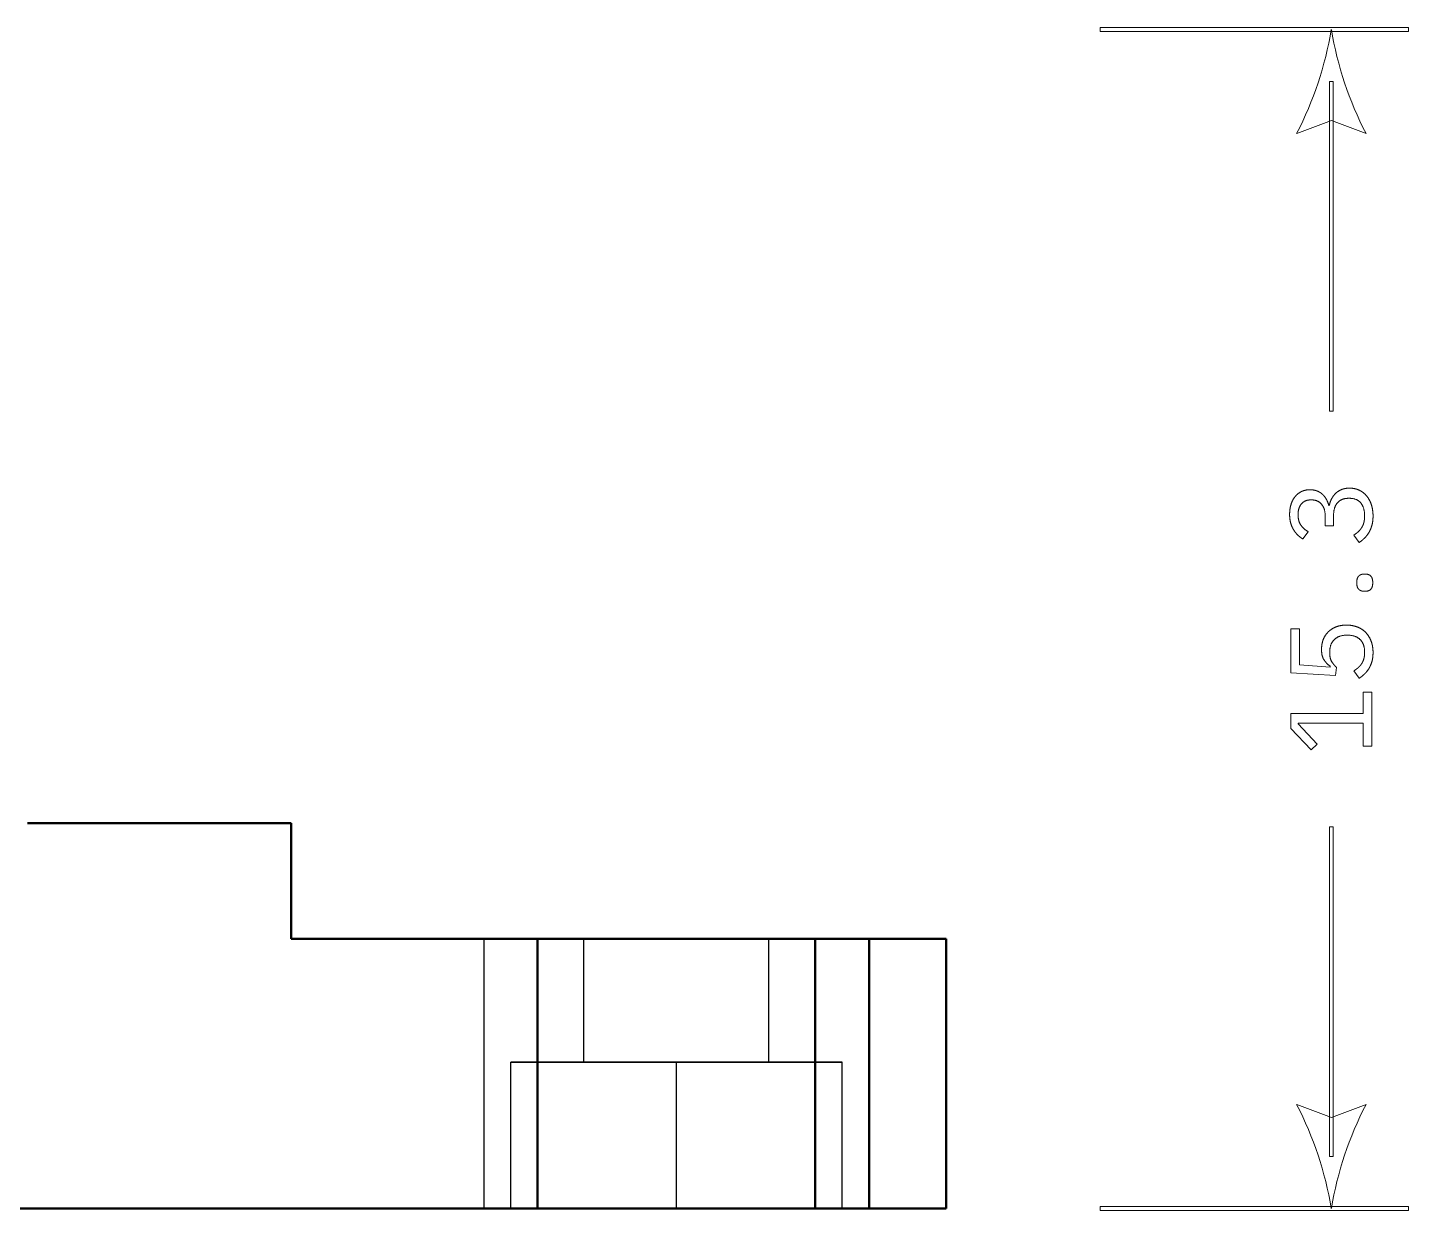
# Model space of a CAD drawing. Header units: millimetres. Extents: x 25 to 584, y 11 to 410.
# Drawn here: x 87.75 to 123.59, y 113.06 to 143.76 of the extents above; entities that cross this region are included whole.
import ezdxf

# ---------------------------------------------------------------- set-up
doc = ezdxf.new("R2010")
doc.units = ezdxf.units.MM
for name, color, linetype, lineweight in [('dims', 7, 'Continuous', 5), ('hidden', 7, 'Continuous', 25), ('part', 7, 'Continuous', 50)]:
    doc.layers.add(name, color=color, linetype=linetype, lineweight=lineweight)

msp = doc.modelspace()

# ---------------------------------------------------------------- linework, layer by layer
at = {"layer": 'dims'}
for p, q in [((115.589, 143.755), (115.589, 143.655)), ((123.589, 143.755), (115.589, 143.755)), ((123.589, 143.655), (123.589, 143.755)), ((115.589, 143.655), (123.589, 143.655)), ((121.639, 142.355), (121.539, 142.355)), ((121.539, 142.355), (121.539, 133.803)), ((121.639, 133.803), (121.639, 142.355)), ((120.689, 141.005), (121.589, 141.343)), ((121.589, 141.343), (122.489, 141.005)), ((121.539, 133.803), (121.639, 133.803)), ((122.036, 131.538), (122.06, 131.538)), ((121.061, 131.496), (121.081, 131.496)), ((121.535, 131.352), (121.523, 131.352)), ((121.43, 131.058), (121.43, 130.827)), ((121.43, 130.827), (121.646, 130.827)), ((121.646, 130.827), (121.646, 131.076)), ((120.848, 130.482), (120.991, 130.671)), ((122.171, 130.581), (122.315, 130.392)), ((122.483, 129.57), (122.429, 129.57)), ((122.429, 129.126), (122.483, 129.126)), ((120.761, 128.151), (120.541, 128.151)), ((120.541, 128.151), (120.541, 127.011)), ((120.761, 127.215), (120.761, 128.151)), ((121.988, 127.986), (122.011, 127.986)), ((120.541, 127.011), (121.694, 126.936)), ((121.561, 127.155), (120.761, 127.215)), ((121.561, 127.176), (121.561, 127.155)), ((121.694, 126.936), (121.724, 127.149)), ((122.171, 127.056), (122.315, 126.867)), ((122.416, 126.507), (122.416, 125.955)), ((122.636, 126.507), (122.416, 126.507)), ((122.636, 125.103), (122.636, 126.507)), ((120.541, 125.955), (120.541, 125.562)), ((122.416, 125.955), (120.541, 125.955)), ((120.541, 125.562), (121.061, 125.007)), ((120.728, 125.703), (122.416, 125.703)), ((120.728, 125.682), (120.728, 125.703)), ((121.22, 125.154), (120.728, 125.682)), ((122.416, 125.703), (122.416, 125.103)), ((121.061, 125.007), (121.22, 125.154)), ((122.416, 125.103), (122.636, 125.103)), ((121.639, 123.007), (121.539, 123.007)), ((121.539, 123.007), (121.539, 114.455)), ((121.639, 114.455), (121.639, 123.007)), ((121.589, 115.468), (120.689, 115.805)), ((122.489, 115.805), (121.589, 115.468)), ((121.539, 114.455), (121.639, 114.455)), ((115.589, 113.155), (115.589, 113.055)), ((123.589, 113.155), (115.589, 113.155)), ((115.589, 113.055), (123.589, 113.055)), ((123.589, 113.055), (123.589, 113.155))]:
    msp.add_line(p, q, dxfattribs=at)
for centre, start, end in [((112.588, 145.205), -27.4076, -9.4623), ((130.589, 145.205), -170.5377, -152.5924), ((112.588, 111.605), 9.4623, 27.4076), ((130.589, 111.605), 152.5924, 170.5377)]:
    msp.add_arc(centre, 9.124, start, end, dxfattribs=at)
for points in [[(120.54, 131.37), (120.575, 131.487), (120.642, 131.574)], [(120.642, 131.574), (120.71, 131.661), (120.809, 131.711)], [(120.809, 131.711), (120.908, 131.76), (121.034, 131.76)], [(121.034, 131.76), (121.136, 131.76), (121.217, 131.729)], [(121.217, 131.729), (121.298, 131.697), (121.358, 131.642)], [(121.358, 131.642), (121.418, 131.586), (121.46, 131.511)], [(121.593, 131.52), (121.634, 131.601), (121.698, 131.664)], [(121.698, 131.664), (121.763, 131.727), (121.854, 131.765)], [(122.036, 131.538), (121.85, 131.538), (121.748, 131.423)], [(121.854, 131.765), (121.946, 131.802), (122.063, 131.802)], [(122.351, 131.42), (122.249, 131.538), (122.06, 131.538)], [(122.063, 131.802), (122.198, 131.802), (122.31, 131.75)], [(122.31, 131.75), (122.423, 131.697), (122.502, 131.603)], [(122.502, 131.603), (122.581, 131.508), (122.626, 131.375)], [(120.506, 131.118), (120.506, 131.253), (120.54, 131.37)], [(120.809, 131.39), (120.725, 131.283), (120.725, 131.112)], [(121.061, 131.496), (120.893, 131.496), (120.809, 131.39)], [(121.332, 131.387), (121.235, 131.496), (121.081, 131.496)], [(121.43, 131.058), (121.43, 131.277), (121.332, 131.387)], [(121.46, 131.511), (121.501, 131.436), (121.523, 131.352)], [(121.535, 131.352), (121.553, 131.439), (121.593, 131.52)], [(121.748, 131.423), (121.646, 131.307), (121.646, 131.076)], [(122.453, 131.079), (122.453, 131.301), (122.351, 131.42)], [(122.626, 131.375), (122.671, 131.241), (122.671, 131.079)], [(120.536, 130.889), (120.506, 130.989), (120.506, 131.118)], [(120.614, 130.712), (120.566, 130.788), (120.536, 130.889)], [(120.725, 131.112), (120.725, 130.944), (120.798, 130.841)], [(120.798, 130.841), (120.871, 130.737), (120.991, 130.671)], [(122.373, 130.772), (122.411, 130.83), (122.432, 130.905)], [(122.432, 130.905), (122.453, 130.98), (122.453, 131.079)], [(122.641, 130.835), (122.611, 130.728), (122.561, 130.646)], [(122.671, 131.079), (122.671, 130.941), (122.641, 130.835)], [(120.723, 130.578), (120.661, 130.635), (120.614, 130.712)], [(120.848, 130.482), (120.785, 130.521), (120.723, 130.578)], [(122.171, 130.581), (122.234, 130.623), (122.285, 130.668)], [(122.285, 130.668), (122.336, 130.713), (122.373, 130.772)], [(122.447, 130.502), (122.384, 130.44), (122.315, 130.392)], [(122.561, 130.646), (122.51, 130.563), (122.447, 130.502)], [(122.249, 129.348), (122.249, 129.471), (122.3, 129.521)], [(122.3, 129.521), (122.351, 129.57), (122.429, 129.57)], [(122.483, 129.57), (122.561, 129.57), (122.611, 129.521)], [(122.611, 129.521), (122.663, 129.471), (122.663, 129.348)], [(122.3, 129.176), (122.249, 129.225), (122.249, 129.348)], [(122.429, 129.126), (122.351, 129.126), (122.3, 129.176)], [(122.611, 129.176), (122.561, 129.126), (122.483, 129.126)], [(122.663, 129.348), (122.663, 129.225), (122.611, 129.176)], [(121.377, 127.868), (121.421, 127.983), (121.505, 128.067)], [(121.505, 128.067), (121.589, 128.151), (121.707, 128.199)], [(121.988, 127.986), (121.781, 127.986), (121.664, 127.869)], [(121.707, 128.199), (121.826, 128.247), (121.979, 128.247)], [(121.979, 128.247), (122.131, 128.247), (122.259, 128.199)], [(122.336, 127.871), (122.219, 127.986), (122.011, 127.986)], [(122.259, 128.199), (122.386, 128.151), (122.478, 128.058)], [(122.478, 128.058), (122.57, 127.965), (122.621, 127.833)], [(121.334, 127.614), (121.334, 127.752), (121.377, 127.868)], [(121.395, 127.35), (121.334, 127.446), (121.334, 127.614)], [(121.664, 127.869), (121.546, 127.752), (121.546, 127.533)], [(122.453, 127.539), (122.453, 127.755), (122.336, 127.871)], [(122.621, 127.833), (122.671, 127.701), (122.671, 127.533)], [(121.561, 127.176), (121.456, 127.254), (121.395, 127.35)], [(121.546, 127.533), (121.546, 127.383), (121.597, 127.301)], [(121.597, 127.301), (121.649, 127.218), (121.724, 127.149)], [(122.285, 127.142), (122.336, 127.185), (122.373, 127.242)], [(122.373, 127.242), (122.411, 127.299), (122.432, 127.371)], [(122.432, 127.371), (122.453, 127.443), (122.453, 127.539)], [(122.641, 127.298), (122.611, 127.194), (122.561, 127.115)], [(122.671, 127.533), (122.671, 127.401), (122.641, 127.298)], [(122.171, 127.056), (122.234, 127.098), (122.285, 127.142)], [(122.447, 126.975), (122.384, 126.915), (122.315, 126.867)], [(122.561, 127.115), (122.51, 127.035), (122.447, 126.975)]]:
    msp.add_open_spline(points, degree=2, dxfattribs=at)
at = {"layer": 'hidden'}
for p, q in [((87.748, 123.105), (94.588, 123.105)), ((87.748, 123.105), (94.588, 123.105)), ((87.748, 123.105), (94.588, 123.105)), ((87.748, 123.105), (94.588, 123.105)), ((87.748, 123.105), (94.588, 123.105)), ((94.588, 120.105), (94.588, 123.105)), ((94.588, 120.105), (94.588, 123.105)), ((94.588, 120.105), (94.588, 123.105)), ((94.588, 120.105), (94.588, 123.105)), ((94.588, 120.105), (94.588, 123.105)), ((100.983, 120.105), (94.588, 120.105)), ((94.588, 120.105), (99.588, 120.105)), ((94.588, 120.105), (99.588, 120.105)), ((94.588, 120.105), (99.588, 120.105)), ((99.588, 120.105), (99.588, 113.105)), ((99.588, 120.105), (99.588, 113.105)), ((99.588, 120.105), (99.588, 113.105)), ((99.588, 120.105), (99.588, 113.105)), ((100.983, 113.105), (100.983, 120.105)), ((102.189, 116.905), (102.189, 120.105)), ((102.189, 116.905), (102.189, 120.105)), ((102.189, 116.905), (102.189, 120.105)), ((106.988, 116.905), (106.988, 120.105)), ((106.988, 116.905), (106.988, 120.105)), ((106.988, 116.905), (106.988, 120.105)), ((108.194, 113.105), (108.194, 120.105)), ((109.588, 120.105), (108.194, 120.105)), ((109.588, 113.105), (109.588, 120.105)), ((109.588, 113.105), (109.588, 120.105)), ((109.588, 113.105), (109.588, 120.105)), ((109.588, 113.105), (109.588, 120.105)), ((109.588, 113.105), (109.588, 120.105)), ((109.588, 113.105), (109.588, 120.105)), ((109.588, 113.105), (109.588, 120.105)), ((111.588, 113.105), (111.588, 120.105)), ((111.588, 113.105), (111.588, 120.105)), ((104.588, 116.905), (100.288, 116.905)), ((100.288, 113.105), (100.288, 116.905)), ((100.288, 113.105), (100.288, 116.905)), ((100.288, 116.905), (104.588, 116.905)), ((100.288, 113.105), (100.288, 116.905)), ((100.288, 113.105), (100.288, 116.905)), ((100.288, 116.905), (104.588, 116.905)), ((100.288, 113.105), (100.288, 116.905)), ((100.288, 113.105), (100.288, 116.905)), ((100.288, 116.905), (104.588, 116.905)), ((104.588, 116.905), (100.288, 116.905)), ((104.588, 116.905), (100.288, 116.905)), ((104.588, 113.105), (104.588, 116.905)), ((108.888, 116.905), (104.588, 116.905)), ((104.588, 113.105), (104.588, 116.905)), ((104.588, 116.905), (108.888, 116.905)), ((104.588, 113.105), (104.588, 116.905)), ((104.588, 113.105), (104.588, 116.905)), ((104.588, 116.905), (108.888, 116.905)), ((104.588, 113.105), (104.588, 116.905)), ((104.588, 113.105), (104.588, 116.905)), ((104.588, 116.905), (108.888, 116.905)), ((108.888, 116.905), (104.588, 116.905)), ((108.888, 116.905), (104.588, 116.905)), ((108.888, 113.105), (108.888, 116.905)), ((108.888, 113.105), (108.888, 116.905)), ((108.888, 113.105), (108.888, 116.905)), ((108.888, 113.105), (108.888, 116.905)), ((108.888, 113.105), (108.888, 116.905)), ((108.888, 113.105), (108.888, 116.905)), ((59.594, 113.105), (100.983, 113.105)), ((64.888, 113.105), (99.588, 113.105)), ((99.588, 113.105), (64.888, 113.105)), ((99.588, 113.105), (64.888, 113.105)), ((64.888, 113.105), (99.588, 113.105)), ((100.288, 113.105), (104.588, 113.105)), ((104.588, 113.105), (100.288, 113.105)), ((100.288, 113.105), (104.588, 113.105)), ((104.588, 113.105), (100.288, 113.105)), ((100.288, 113.105), (104.588, 113.105)), ((104.588, 113.105), (100.288, 113.105)), ((104.588, 113.105), (108.888, 113.105)), ((108.888, 113.105), (104.588, 113.105)), ((104.588, 113.105), (108.888, 113.105)), ((108.888, 113.105), (104.588, 113.105)), ((108.888, 113.105), (104.588, 113.105)), ((104.588, 113.105), (108.888, 113.105)), ((108.194, 113.105), (109.588, 113.105))]:
    msp.add_line(p, q, dxfattribs=at)
for points in [[(108.194, 120.105), (107.957, 120.105), (107.72, 120.105), (107.474, 120.105), (107.227, 120.105), (106.973, 120.105), (106.719, 120.105), (106.458, 120.105), (106.197, 120.105), (105.932, 120.105), (105.666, 120.105), (105.13, 120.105), (104.588, 120.105), (104.047, 120.105), (103.511, 120.105), (103.245, 120.105), (102.98, 120.105), (102.719, 120.105), (102.458, 120.105), (102.204, 120.105), (101.95, 120.105), (101.703, 120.105), (101.457, 120.105), (101.22, 120.105), (100.983, 120.105)], [(108.194, 113.105), (107.957, 113.105), (107.72, 113.105), (107.474, 113.105), (107.227, 113.105), (106.973, 113.105), (106.719, 113.105), (106.458, 113.105), (106.197, 113.105), (105.932, 113.105), (105.666, 113.105), (105.13, 113.105), (104.588, 113.105), (104.047, 113.105), (103.511, 113.105), (103.245, 113.105), (102.98, 113.105), (102.719, 113.105), (102.458, 113.105), (102.204, 113.105), (101.95, 113.105), (101.703, 113.105), (101.457, 113.105), (101.22, 113.105), (100.983, 113.105)]]:
    msp.add_open_spline(points, degree=2, knots=[0, 0, 0, 0.071429, 0.071429, 0.142857, 0.142857, 0.214286, 0.214286, 0.285714, 0.285714, 0.357143, 0.357143, 0.5, 0.5, 0.642857, 0.642857, 0.714286, 0.714286, 0.785714, 0.785714, 0.857143, 0.857143, 0.928571, 0.928571, 1, 1, 1], dxfattribs=at)
for points in [[(106.988, 120.105), (106.928, 120.105), (106.751, 120.105), (106.465, 120.105), (106.085, 120.105), (105.63, 120.105), (105.123, 120.105), (104.588, 120.105), (104.054, 120.105), (103.547, 120.105), (103.092, 120.105), (102.712, 120.105), (102.426, 120.105), (102.249, 120.105), (102.189, 120.105)], [(106.988, 120.105), (106.928, 120.105), (106.751, 120.105), (106.465, 120.105), (106.085, 120.105), (105.63, 120.105), (105.123, 120.105), (104.588, 120.105), (104.054, 120.105), (103.547, 120.105), (103.092, 120.105), (102.712, 120.105), (102.426, 120.105), (102.249, 120.105), (102.189, 120.105)], [(106.988, 120.105), (106.928, 120.105), (106.751, 120.105), (106.465, 120.105), (106.085, 120.105), (105.63, 120.105), (105.123, 120.105), (104.588, 120.105), (104.054, 120.105), (103.547, 120.105), (103.092, 120.105), (102.712, 120.105), (102.426, 120.105), (102.249, 120.105), (102.189, 120.105)], [(102.189, 120.105), (102.249, 120.105), (102.426, 120.105), (102.712, 120.105), (103.092, 120.105), (103.547, 120.105), (104.054, 120.105), (104.588, 120.105), (105.123, 120.105), (105.63, 120.105), (106.085, 120.105), (106.465, 120.105), (106.751, 120.105), (106.928, 120.105), (106.988, 120.105)], [(102.189, 120.105), (102.249, 120.105), (102.426, 120.105), (102.712, 120.105), (103.092, 120.105), (103.547, 120.105), (104.054, 120.105), (104.588, 120.105), (105.123, 120.105), (105.63, 120.105), (106.085, 120.105), (106.465, 120.105), (106.751, 120.105), (106.928, 120.105), (106.988, 120.105)], [(102.189, 120.105), (102.249, 120.105), (102.426, 120.105), (102.712, 120.105), (103.092, 120.105), (103.547, 120.105), (104.054, 120.105), (104.588, 120.105), (105.123, 120.105), (105.63, 120.105), (106.085, 120.105), (106.465, 120.105), (106.751, 120.105), (106.928, 120.105), (106.988, 120.105)], [(111.588, 120.105), (111.578, 120.105), (111.546, 120.105), (111.492, 120.105), (111.418, 120.105), (111.322, 120.105), (111.206, 120.105), (111.069, 120.105), (110.913, 120.105), (110.737, 120.105), (110.543, 120.105), (110.33, 120.105), (110.099, 120.105), (109.852, 120.105), (109.588, 120.105)], [(109.588, 120.105), (109.852, 120.105), (110.099, 120.105), (110.33, 120.105), (110.543, 120.105), (110.737, 120.105), (110.913, 120.105), (111.069, 120.105), (111.206, 120.105), (111.322, 120.105), (111.418, 120.105), (111.492, 120.105), (111.546, 120.105), (111.578, 120.105), (111.588, 120.105)], [(111.588, 120.105), (111.578, 120.105), (111.546, 120.105), (111.492, 120.105), (111.418, 120.105), (111.322, 120.105), (111.206, 120.105), (111.069, 120.105), (110.913, 120.105), (110.737, 120.105), (110.543, 120.105), (110.33, 120.105), (110.099, 120.105), (109.852, 120.105), (109.588, 120.105)], [(109.588, 120.105), (109.852, 120.105), (110.099, 120.105), (110.33, 120.105), (110.543, 120.105), (110.737, 120.105), (110.913, 120.105), (111.069, 120.105), (111.206, 120.105), (111.322, 120.105), (111.418, 120.105), (111.492, 120.105), (111.546, 120.105), (111.578, 120.105), (111.588, 120.105)], [(111.588, 120.105), (111.578, 120.105), (111.546, 120.105), (111.492, 120.105), (111.418, 120.105), (111.322, 120.105), (111.206, 120.105), (111.069, 120.105), (110.913, 120.105), (110.737, 120.105), (110.543, 120.105), (110.33, 120.105), (110.099, 120.105), (109.852, 120.105), (109.588, 120.105)], [(106.988, 116.905), (106.928, 116.905), (106.751, 116.905), (106.465, 116.905), (106.085, 116.905), (105.63, 116.905), (105.123, 116.905), (104.588, 116.905), (104.054, 116.905), (103.547, 116.905), (103.092, 116.905), (102.712, 116.905), (102.426, 116.905), (102.249, 116.905), (102.189, 116.905)], [(106.988, 116.905), (106.928, 116.905), (106.751, 116.905), (106.465, 116.905), (106.085, 116.905), (105.63, 116.905), (105.123, 116.905), (104.588, 116.905), (104.054, 116.905), (103.547, 116.905), (103.092, 116.905), (102.712, 116.905), (102.426, 116.905), (102.249, 116.905), (102.189, 116.905)], [(106.988, 116.905), (106.928, 116.905), (106.751, 116.905), (106.465, 116.905), (106.085, 116.905), (105.63, 116.905), (105.123, 116.905), (104.588, 116.905), (104.054, 116.905), (103.547, 116.905), (103.092, 116.905), (102.712, 116.905), (102.426, 116.905), (102.249, 116.905), (102.189, 116.905)], [(102.189, 116.905), (102.249, 116.905), (102.426, 116.905), (102.712, 116.905), (103.092, 116.905), (103.547, 116.905), (104.054, 116.905), (104.588, 116.905), (105.123, 116.905), (105.63, 116.905), (106.085, 116.905), (106.465, 116.905), (106.751, 116.905), (106.928, 116.905), (106.988, 116.905)], [(102.189, 116.905), (102.249, 116.905), (102.426, 116.905), (102.712, 116.905), (103.092, 116.905), (103.547, 116.905), (104.054, 116.905), (104.588, 116.905), (105.123, 116.905), (105.63, 116.905), (106.085, 116.905), (106.465, 116.905), (106.751, 116.905), (106.928, 116.905), (106.988, 116.905)], [(102.189, 116.905), (102.249, 116.905), (102.426, 116.905), (102.712, 116.905), (103.092, 116.905), (103.547, 116.905), (104.054, 116.905), (104.588, 116.905), (105.123, 116.905), (105.63, 116.905), (106.085, 116.905), (106.465, 116.905), (106.751, 116.905), (106.928, 116.905), (106.988, 116.905)], [(109.588, 113.105), (109.852, 113.105), (110.099, 113.105), (110.33, 113.105), (110.543, 113.105), (110.737, 113.105), (110.913, 113.105), (111.069, 113.105), (111.206, 113.105), (111.322, 113.105), (111.418, 113.105), (111.492, 113.105), (111.546, 113.105), (111.578, 113.105), (111.588, 113.105)], [(109.588, 113.105), (109.852, 113.105), (110.099, 113.105), (110.33, 113.105), (110.543, 113.105), (110.737, 113.105), (110.913, 113.105), (111.069, 113.105), (111.206, 113.105), (111.322, 113.105), (111.418, 113.105), (111.492, 113.105), (111.546, 113.105), (111.578, 113.105), (111.588, 113.105)], [(111.588, 113.105), (111.578, 113.105), (111.546, 113.105), (111.492, 113.105), (111.418, 113.105), (111.322, 113.105), (111.206, 113.105), (111.069, 113.105), (110.913, 113.105), (110.737, 113.105), (110.543, 113.105), (110.33, 113.105), (110.099, 113.105), (109.852, 113.105), (109.588, 113.105)], [(109.588, 113.105), (109.852, 113.105), (110.099, 113.105), (110.33, 113.105), (110.543, 113.105), (110.737, 113.105), (110.913, 113.105), (111.069, 113.105), (111.206, 113.105), (111.322, 113.105), (111.418, 113.105), (111.492, 113.105), (111.546, 113.105), (111.578, 113.105), (111.588, 113.105)], [(111.588, 113.105), (111.578, 113.105), (111.546, 113.105), (111.492, 113.105), (111.418, 113.105), (111.322, 113.105), (111.206, 113.105), (111.069, 113.105), (110.913, 113.105), (110.737, 113.105), (110.543, 113.105), (110.33, 113.105), (110.099, 113.105), (109.852, 113.105), (109.588, 113.105)]]:
    msp.add_open_spline(points, degree=1, dxfattribs=at)
at = {"layer": 'part'}
for p, q in [((87.748, 123.105), (94.588, 123.105)), ((94.588, 120.105), (94.588, 123.105)), ((100.983, 120.105), (94.588, 120.105)), ((94.588, 120.105), (99.588, 120.105)), ((100.983, 113.105), (100.983, 120.105)), ((108.194, 113.105), (108.194, 120.105)), ((109.588, 120.105), (108.194, 120.105)), ((109.588, 113.105), (109.588, 120.105)), ((111.588, 113.105), (111.588, 120.105)), ((59.594, 113.105), (100.983, 113.105)), ((108.194, 113.105), (109.588, 113.105))]:
    msp.add_line(p, q, dxfattribs=at)
for points in [[(100.983, 120.105), (101.22, 120.105), (101.457, 120.105), (101.703, 120.105), (101.95, 120.105), (102.204, 120.105), (102.458, 120.105), (102.719, 120.105), (102.98, 120.105), (103.245, 120.105), (103.511, 120.105), (104.047, 120.105), (104.588, 120.105), (105.13, 120.105), (105.666, 120.105), (105.932, 120.105), (106.197, 120.105), (106.458, 120.105), (106.719, 120.105), (106.973, 120.105), (107.227, 120.105), (107.474, 120.105), (107.72, 120.105), (107.957, 120.105), (108.194, 120.105)], [(100.983, 113.105), (101.22, 113.105), (101.457, 113.105), (101.703, 113.105), (101.95, 113.105), (102.204, 113.105), (102.458, 113.105), (102.719, 113.105), (102.98, 113.105), (103.245, 113.105), (103.511, 113.105), (104.047, 113.105), (104.588, 113.105), (105.13, 113.105), (105.666, 113.105), (105.932, 113.105), (106.197, 113.105), (106.458, 113.105), (106.719, 113.105), (106.973, 113.105), (107.227, 113.105), (107.474, 113.105), (107.72, 113.105), (107.957, 113.105), (108.194, 113.105)]]:
    msp.add_open_spline(points, degree=2, knots=[0, 0, 0, 0.071429, 0.071429, 0.142857, 0.142857, 0.214286, 0.214286, 0.285714, 0.285714, 0.357143, 0.357143, 0.5, 0.5, 0.642857, 0.642857, 0.714286, 0.714286, 0.785714, 0.785714, 0.857143, 0.857143, 0.928571, 0.928571, 1, 1, 1], dxfattribs=at)
for points in [[(109.588, 120.105), (109.852, 120.105), (110.099, 120.105), (110.33, 120.105), (110.543, 120.105), (110.737, 120.105), (110.913, 120.105), (111.069, 120.105), (111.206, 120.105), (111.322, 120.105), (111.418, 120.105), (111.492, 120.105), (111.546, 120.105), (111.578, 120.105), (111.588, 120.105)], [(111.588, 113.105), (111.578, 113.105), (111.546, 113.105), (111.492, 113.105), (111.418, 113.105), (111.322, 113.105), (111.206, 113.105), (111.069, 113.105), (110.913, 113.105), (110.737, 113.105), (110.543, 113.105), (110.33, 113.105), (110.099, 113.105), (109.852, 113.105), (109.588, 113.105)]]:
    msp.add_open_spline(points, degree=1, dxfattribs=at)

doc.saveas('drawing.dxf')
